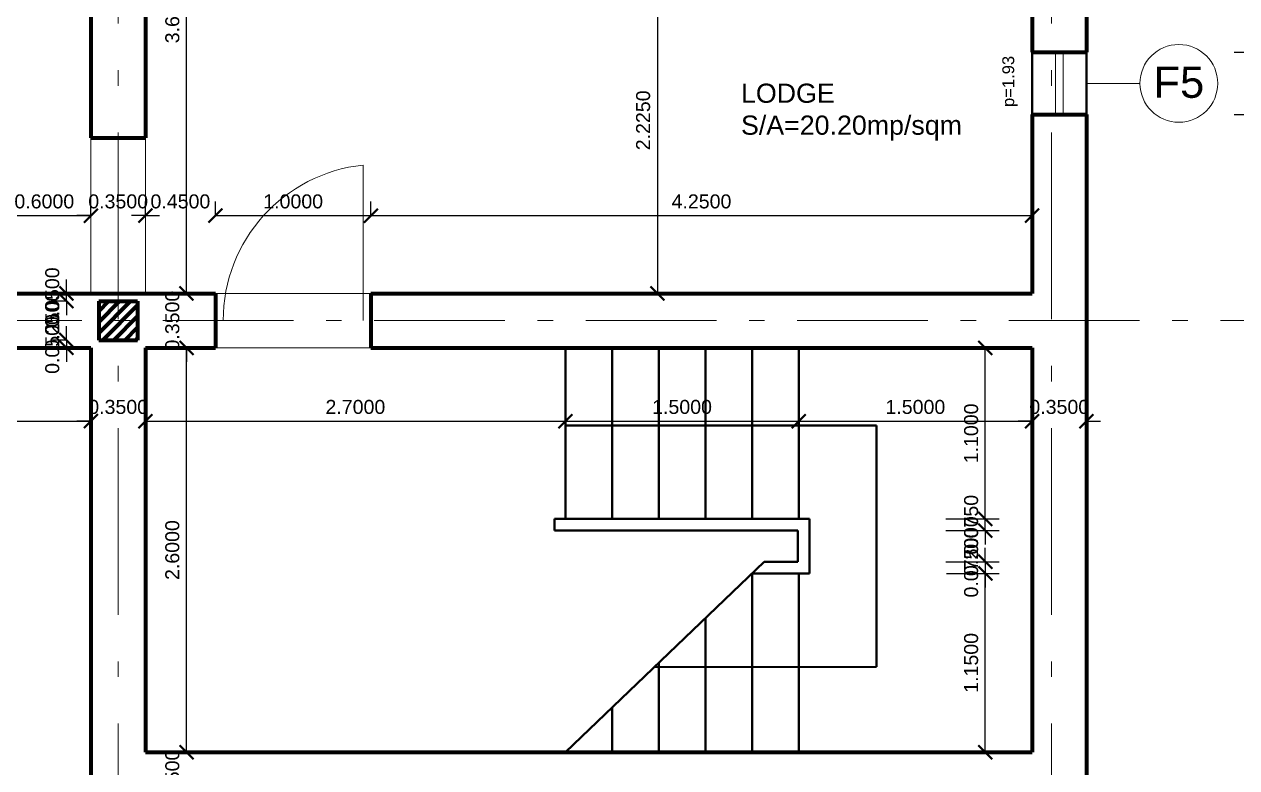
# Model space of a CAD drawing. Header units: inches. Extents: x 12.8 to 35.5, y 4.1 to 19.6.
# Drawn here: x 23.28 to 31.08, y 9.3 to 14.08 of the extents above; entities that cross this region are included whole.
import ezdxf

# ---------------------------------------------------------------- set-up
doc = ezdxf.new("R2010")
doc.units = ezdxf.units.IN
doc.header["$MEASUREMENT"] = 0
doc.linetypes.add('ACAD_ISO10W100', pattern=[18, 12, -3, 0, -3])
for name, color, linetype, lineweight in [('axes', 130, 'ACAD_ISO10W100', 20), ('cote', 255, 'Continuous', 20), ('exterior windows', 210, 'Continuous', 40), ('stairs', 10, 'Continuous', 40), ('walls', 160, 'Continuous', 80), ('windows&doors', 80, 'Continuous', 20)]:
    doc.layers.add(name, color=color, linetype=linetype, lineweight=lineweight)
doc.styles.get("Standard").update_dxf_attribs({"font": 'arial.ttf'})
doc.dimstyles.get("Standard").update_dxf_attribs({"dimscale": 0.5, "dimtxt": 0.18, "dimasz": 0.18, "dimexe": 0.18, "dimexo": 1.9, "dimgap": 0.09, "dimtad": 1, "dimdec": 4, "dimzin": 0, "dimdsep": 46, "dimtxsty": 'Standard', "dimblk": 'ARCHTICK', "dimcen": 0.09, "dimadec": 0, "dimazin": 0, "dimtfac": 1, "dimtdec": 4, "dimtix": 1, "dimtofl": 0, "dimtmove": 0, "dimatfit": 1, "dimldrblk": 'ARCHTICK', "dimfxl": 1, "dimfxlon": 1, "dimtolj": 1, "dimtzin": 0, "dimarcsym": 0})

# ---------------------------------------------------------------- blocks, each defined once
blk = doc.blocks.new('_ArchTick')
at = {"color": 0, "linetype": 'ByBlock', "const_width": 0.15}
blk.add_lwpolyline([(-0.5, -0.5), (0.5, 0.5)], dxfattribs=at)
blk = doc.blocks.new('*D17')
at = {"layer": 'cote', "color": 0, "lineweight": -2, "ltscale": 0.1, "transparency": 16777216}
for p, q in [((31.6102, 16.301), (32.2002, 16.301)), ((32.1102, 16.301), (32.1102, 9.051)), ((31.6102, 9.051), (32.2002, 9.051))]:
    blk.add_line(p, q, dxfattribs=at)
at = {"layer": 'Defpoints', "color": 0, "ltscale": 0.1, "transparency": 16777216}
for p in [(30.1136, 16.301), (30.1136, 9.051), (32.1102, 9.051)]:
    blk.add_point(p, dxfattribs=at)
at = {"layer": 'cote', "color": 0, "lineweight": -2, "ltscale": 0.1, "transparency": 16777216, "xscale": 0.09, "yscale": 0.09, "zscale": 0.09}
for p, rotation in [((32.1102, 16.301), 90), ((32.1102, 9.051), 270)]:
    blk.add_blockref('_ArchTick', p, dxfattribs=dict(at, rotation=rotation))
at = {"layer": 'cote', "color": 0, "ltscale": 0.1, "transparency": 16777216, "insert": (32.0192, 12.676), "char_height": 0.09, "attachment_point": 5, "rotation": 90}
blk.add_mtext('\\A1;7.2500', dxfattribs=at)
blk = doc.blocks.new('*D21')
at = {"layer": 'cote', "color": 0, "lineweight": -2, "ltscale": 0.1, "transparency": 16777216}
for p, q in [((31.3027, 12.176), (31.8927, 12.176)), ((31.8027, 12.176), (31.8027, 8.276)), ((31.3027, 8.276), (31.8927, 8.276))]:
    blk.add_line(p, q, dxfattribs=at)
at = {"layer": 'Defpoints', "color": 0, "ltscale": 0.1, "transparency": 16777216}
for p in [(30.1136, 12.176), (30.1136, 8.276), (31.8027, 8.276)]:
    blk.add_point(p, dxfattribs=at)
at = {"layer": 'cote', "color": 0, "lineweight": -2, "ltscale": 0.1, "transparency": 16777216, "xscale": 0.09, "yscale": 0.09, "zscale": 0.09}
for p, rotation in [((31.8027, 12.176), 90), ((31.8027, 8.276), 270)]:
    blk.add_blockref('_ArchTick', p, dxfattribs=dict(at, rotation=rotation))
at = {"layer": 'cote', "color": 0, "ltscale": 0.1, "transparency": 16777216, "insert": (31.7117, 10.226), "char_height": 0.09, "attachment_point": 5, "rotation": 90}
blk.add_mtext('\\A1;3.9000', dxfattribs=at)
blk = doc.blocks.new('*D25')
at = {"layer": 'cote', "color": 0, "lineweight": -2, "ltscale": 0.1, "transparency": 16777216}
for p, q in [((31.0636, 15.401), (31.6036, 15.401)), ((31.5136, 15.401), (31.5136, 13.901)), ((31.0636, 13.901), (31.6036, 13.901))]:
    blk.add_line(p, q, dxfattribs=at)
at = {"layer": 'Defpoints', "color": 0, "ltscale": 0.1, "transparency": 16777216}
for p in [(30.1136, 15.401), (30.1136, 13.901), (31.5136, 13.901)]:
    blk.add_point(p, dxfattribs=at)
at = {"layer": 'cote', "color": 0, "lineweight": -2, "ltscale": 0.1, "transparency": 16777216, "xscale": 0.09, "yscale": 0.09, "zscale": 0.09}
for p, rotation in [((31.5136, 15.401), 90), ((31.5136, 13.901), 270)]:
    blk.add_blockref('_ArchTick', p, dxfattribs=dict(at, rotation=rotation))
at = {"layer": 'cote', "color": 0, "ltscale": 0.1, "transparency": 16777216, "insert": (31.4226, 14.651), "char_height": 0.09, "attachment_point": 5, "rotation": 90}
blk.add_mtext('\\A1;1.5000', dxfattribs=at)
blk = doc.blocks.new('*D26')
at = {"layer": 'cote', "color": 0, "lineweight": -2, "ltscale": 0.1, "transparency": 16777216}
for p, q in [((31.5136, 13.901), (31.5136, 13.991)), ((31.0636, 13.901), (31.6036, 13.901)), ((31.0636, 13.501), (31.6036, 13.501)), ((31.5136, 13.501), (31.5136, 13.411))]:
    blk.add_line(p, q, dxfattribs=at)
at = {"layer": 'Defpoints', "color": 0, "ltscale": 0.1, "transparency": 16777216}
for p in [(30.1136, 13.901), (30.1136, 13.501), (31.5136, 13.501)]:
    blk.add_point(p, dxfattribs=at)
at = {"layer": 'cote', "color": 0, "lineweight": -2, "ltscale": 0.1, "transparency": 16777216, "xscale": 0.09, "yscale": 0.09, "zscale": 0.09}
for p, rotation in [((31.5136, 13.901), 270), ((31.5136, 13.501), 90)]:
    blk.add_blockref('_ArchTick', p, dxfattribs=dict(at, rotation=rotation))
at = {"layer": 'cote', "color": 0, "ltscale": 0.1, "transparency": 16777216, "insert": (31.4226, 13.701), "char_height": 0.09, "attachment_point": 5, "rotation": 90}
blk.add_mtext('\\A1;0.4000', dxfattribs=at)
blk = doc.blocks.new('*D27')
at = {"layer": 'cote', "color": 0, "lineweight": -2, "ltscale": 0.1, "transparency": 16777216}
for p, q in [((31.0636, 13.501), (31.5969, 13.501)), ((31.5069, 13.501), (31.5069, 9.051)), ((31.0636, 9.051), (31.5969, 9.051))]:
    blk.add_line(p, q, dxfattribs=at)
at = {"layer": 'Defpoints', "color": 0, "ltscale": 0.1, "transparency": 16777216}
for p in [(30.1136, 13.501), (30.1136, 9.051), (31.5069, 9.051)]:
    blk.add_point(p, dxfattribs=at)
at = {"layer": 'cote', "color": 0, "lineweight": -2, "ltscale": 0.1, "transparency": 16777216, "xscale": 0.09, "yscale": 0.09, "zscale": 0.09}
for p, rotation in [((31.5069, 13.501), 90), ((31.5069, 9.051), 270)]:
    blk.add_blockref('_ArchTick', p, dxfattribs=dict(at, rotation=rotation))
at = {"layer": 'cote', "color": 0, "ltscale": 0.1, "transparency": 16777216, "insert": (31.4159, 11.276), "char_height": 0.09, "attachment_point": 5, "rotation": 90}
blk.add_mtext('\\A1;4.4500', dxfattribs=at)
blk = doc.blocks.new('*D28')
at = {"layer": 'cote', "color": 0, "lineweight": -2, "ltscale": 0.1, "transparency": 16777216}
for p, q in [((31.3136, 16.076), (31.9036, 16.076)), ((31.8136, 16.076), (31.8136, 12.176)), ((31.3136, 12.176), (31.9036, 12.176))]:
    blk.add_line(p, q, dxfattribs=at)
at = {"layer": 'Defpoints', "color": 0, "ltscale": 0.1, "transparency": 16777216}
for p in [(30.1136, 16.076), (30.1136, 12.176), (31.8136, 12.176)]:
    blk.add_point(p, dxfattribs=at)
at = {"layer": 'cote', "color": 0, "lineweight": -2, "ltscale": 0.1, "transparency": 16777216, "xscale": 0.09, "yscale": 0.09, "zscale": 0.09}
for p, rotation in [((31.8136, 16.076), 90), ((31.8136, 12.176), 270)]:
    blk.add_blockref('_ArchTick', p, dxfattribs=dict(at, rotation=rotation))
at = {"layer": 'cote', "color": 0, "ltscale": 0.1, "transparency": 16777216, "insert": (31.7226, 14.126), "char_height": 0.09, "attachment_point": 5, "rotation": 90}
blk.add_mtext('\\A1;3.9000', dxfattribs=at)
blk = doc.blocks.new('*D62')
at = {"layer": 'cote', "color": 0, "lineweight": -2, "ltscale": 0.1, "transparency": 16777216}
for p, q in [((23.1136, 12.851), (23.1136, 12.941)), ((23.7136, 12.851), (23.7136, 12.941)), ((23.1136, 12.851), (23.7136, 12.851))]:
    blk.add_line(p, q, dxfattribs=at)
at = {"layer": 'Defpoints', "color": 0, "ltscale": 0.1, "transparency": 16777216}
for p in [(23.1136, 12.8434), (23.7136, 12.851), (23.7136, 12.851)]:
    blk.add_point(p, dxfattribs=at)
at = {"layer": 'cote', "color": 0, "lineweight": -2, "ltscale": 0.1, "transparency": 16777216, "xscale": 0.09, "yscale": 0.09, "zscale": 0.09, "rotation": 180}
blk.add_blockref('_ArchTick', (23.1136, 12.851), dxfattribs=at)
at = {"layer": 'cote', "color": 0, "lineweight": -2, "ltscale": 0.1, "transparency": 16777216, "xscale": 0.09, "yscale": 0.09, "zscale": 0.09}
blk.add_blockref('_ArchTick', (23.7136, 12.851), dxfattribs=at)
at = {"layer": 'cote', "color": 0, "ltscale": 0.1, "transparency": 16777216, "insert": (23.4136, 12.9419), "char_height": 0.09, "attachment_point": 5}
blk.add_mtext('\\A1;0.6000', dxfattribs=at)
blk = doc.blocks.new('*D63')
at = {"layer": 'cote', "color": 0, "lineweight": -2, "ltscale": 0.1, "transparency": 16777216}
for p, q in [((23.7136, 12.851), (23.7136, 12.941)), ((24.0636, 12.851), (24.0636, 12.941)), ((23.7136, 12.851), (23.6236, 12.851)), ((24.0636, 12.851), (24.1536, 12.851))]:
    blk.add_line(p, q, dxfattribs=at)
at = {"layer": 'Defpoints', "color": 0, "ltscale": 0.1, "transparency": 16777216}
for p in [(23.7136, 12.851), (24.0636, 12.851), (24.0636, 12.851)]:
    blk.add_point(p, dxfattribs=at)
at = {"layer": 'cote', "color": 0, "lineweight": -2, "ltscale": 0.1, "transparency": 16777216, "xscale": 0.09, "yscale": 0.09, "zscale": 0.09}
blk.add_blockref('_ArchTick', (23.7136, 12.851), dxfattribs=at)
at = {"layer": 'cote', "color": 0, "lineweight": -2, "ltscale": 0.1, "transparency": 16777216, "xscale": 0.09, "yscale": 0.09, "zscale": 0.09, "rotation": 180}
blk.add_blockref('_ArchTick', (24.0636, 12.851), dxfattribs=at)
at = {"layer": 'cote', "color": 0, "ltscale": 0.1, "transparency": 16777216, "insert": (23.8886, 12.942), "char_height": 0.09, "attachment_point": 5}
blk.add_mtext('\\A1;0.3500', dxfattribs=at)
blk = doc.blocks.new('*D64')
at = {"layer": 'cote', "color": 0, "lineweight": -2, "ltscale": 0.1, "transparency": 16777216}
for p, q in [((24.0636, 12.851), (24.0636, 12.941)), ((24.5136, 12.851), (24.5136, 12.941)), ((24.0636, 12.851), (23.9736, 12.851)), ((24.5136, 12.851), (24.6036, 12.851))]:
    blk.add_line(p, q, dxfattribs=at)
at = {"layer": 'Defpoints', "color": 0, "ltscale": 0.1, "transparency": 16777216}
for p in [(24.5136, 12.851), (24.0636, 12.351), (24.5136, 12.351)]:
    blk.add_point(p, dxfattribs=at)
at = {"layer": 'cote', "color": 0, "lineweight": -2, "ltscale": 0.1, "transparency": 16777216, "xscale": 0.09, "yscale": 0.09, "zscale": 0.09}
blk.add_blockref('_ArchTick', (24.0636, 12.851), dxfattribs=at)
at = {"layer": 'cote', "color": 0, "lineweight": -2, "ltscale": 0.1, "transparency": 16777216, "xscale": 0.09, "yscale": 0.09, "zscale": 0.09, "rotation": 180}
blk.add_blockref('_ArchTick', (24.5136, 12.851), dxfattribs=at)
at = {"layer": 'cote', "color": 0, "ltscale": 0.1, "transparency": 16777216, "insert": (24.2886, 12.9419), "char_height": 0.09, "attachment_point": 5}
blk.add_mtext('\\A1;0.4500', dxfattribs=at)
blk = doc.blocks.new('*D65')
at = {"layer": 'cote', "color": 0, "lineweight": -2, "ltscale": 0.1, "transparency": 16777216}
for p, q in [((24.5136, 12.851), (24.5136, 12.941)), ((25.5136, 12.851), (25.5136, 12.941)), ((24.5136, 12.851), (25.5136, 12.851))]:
    blk.add_line(p, q, dxfattribs=at)
at = {"layer": 'Defpoints', "color": 0, "ltscale": 0.1, "transparency": 16777216}
for p in [(25.5136, 12.851), (24.5136, 12.351), (25.5136, 12.351)]:
    blk.add_point(p, dxfattribs=at)
at = {"layer": 'cote', "color": 0, "lineweight": -2, "ltscale": 0.1, "transparency": 16777216, "xscale": 0.09, "yscale": 0.09, "zscale": 0.09, "rotation": 180}
blk.add_blockref('_ArchTick', (24.5136, 12.851), dxfattribs=at)
at = {"layer": 'cote', "color": 0, "lineweight": -2, "ltscale": 0.1, "transparency": 16777216, "xscale": 0.09, "yscale": 0.09, "zscale": 0.09}
blk.add_blockref('_ArchTick', (25.5136, 12.851), dxfattribs=at)
at = {"layer": 'cote', "color": 0, "ltscale": 0.1, "transparency": 16777216, "insert": (25.0136, 12.9419), "char_height": 0.09, "attachment_point": 5}
blk.add_mtext('\\A1;1.0000', dxfattribs=at)
blk = doc.blocks.new('*D66')
at = {"layer": 'cote', "color": 0, "lineweight": -2, "ltscale": 0.1, "transparency": 16777216}
for p, q in [((25.5136, 12.851), (25.5136, 12.941)), ((29.7636, 12.851), (29.7636, 12.941)), ((25.5136, 12.851), (29.7636, 12.851))]:
    blk.add_line(p, q, dxfattribs=at)
at = {"layer": 'Defpoints', "color": 0, "ltscale": 0.1, "transparency": 16777216}
for p in [(29.7636, 12.851), (25.5136, 12.351), (29.7636, 12.351)]:
    blk.add_point(p, dxfattribs=at)
at = {"layer": 'cote', "color": 0, "lineweight": -2, "ltscale": 0.1, "transparency": 16777216, "xscale": 0.09, "yscale": 0.09, "zscale": 0.09, "rotation": 180}
blk.add_blockref('_ArchTick', (25.5136, 12.851), dxfattribs=at)
at = {"layer": 'cote', "color": 0, "lineweight": -2, "ltscale": 0.1, "transparency": 16777216, "xscale": 0.09, "yscale": 0.09, "zscale": 0.09}
blk.add_blockref('_ArchTick', (29.7636, 12.851), dxfattribs=at)
at = {"layer": 'cote', "color": 0, "ltscale": 0.1, "transparency": 16777216, "insert": (27.6386, 12.9419), "char_height": 0.09, "attachment_point": 5}
blk.add_mtext('\\A1;4.2500', dxfattribs=at)
blk = doc.blocks.new('*D69')
at = {"layer": 'cote', "color": 0, "lineweight": -2, "ltscale": 0.1, "transparency": 16777216}
for p, q in [((18.5136, 11.5297), (18.5136, 11.6197)), ((23.7136, 11.5297), (23.7136, 11.6197)), ((18.5136, 11.5297), (23.7136, 11.5297))]:
    blk.add_line(p, q, dxfattribs=at)
at = {"layer": 'Defpoints', "color": 0, "ltscale": 0.1, "transparency": 16777216}
for p in [(18.5136, 11.5297), (23.7136, 11.5297), (23.7136, 11.5297)]:
    blk.add_point(p, dxfattribs=at)
at = {"layer": 'cote', "color": 0, "lineweight": -2, "ltscale": 0.1, "transparency": 16777216, "xscale": 0.09, "yscale": 0.09, "zscale": 0.09, "rotation": 180}
blk.add_blockref('_ArchTick', (18.5136, 11.5297), dxfattribs=at)
at = {"layer": 'cote', "color": 0, "lineweight": -2, "ltscale": 0.1, "transparency": 16777216, "xscale": 0.09, "yscale": 0.09, "zscale": 0.09}
blk.add_blockref('_ArchTick', (23.7136, 11.5297), dxfattribs=at)
at = {"layer": 'cote', "color": 0, "ltscale": 0.1, "transparency": 16777216, "insert": (21.1136, 11.6207), "char_height": 0.09, "attachment_point": 5}
blk.add_mtext('\\A1;5.2000', dxfattribs=at)
blk = doc.blocks.new('*D70')
at = {"layer": 'cote', "color": 0, "lineweight": -2, "ltscale": 0.1, "transparency": 16777216}
for p, q in [((23.7136, 11.5297), (23.7136, 11.6197)), ((24.0636, 11.5297), (24.0636, 11.6197)), ((23.7136, 11.5297), (23.6236, 11.5297)), ((24.0636, 11.5297), (24.1536, 11.5297))]:
    blk.add_line(p, q, dxfattribs=at)
at = {"layer": 'Defpoints', "color": 0, "ltscale": 0.1, "transparency": 16777216}
for p in [(23.7136, 11.5297), (24.0636, 11.5297), (24.0636, 11.5297)]:
    blk.add_point(p, dxfattribs=at)
at = {"layer": 'cote', "color": 0, "lineweight": -2, "ltscale": 0.1, "transparency": 16777216, "xscale": 0.09, "yscale": 0.09, "zscale": 0.09}
blk.add_blockref('_ArchTick', (23.7136, 11.5297), dxfattribs=at)
at = {"layer": 'cote', "color": 0, "lineweight": -2, "ltscale": 0.1, "transparency": 16777216, "xscale": 0.09, "yscale": 0.09, "zscale": 0.09, "rotation": 180}
blk.add_blockref('_ArchTick', (24.0636, 11.5297), dxfattribs=at)
at = {"layer": 'cote', "color": 0, "ltscale": 0.1, "transparency": 16777216, "insert": (23.8886, 11.6207), "char_height": 0.09, "attachment_point": 5}
blk.add_mtext('\\A1;0.3500', dxfattribs=at)
blk = doc.blocks.new('*D72')
at = {"layer": 'cote', "color": 0, "lineweight": -2, "ltscale": 0.1, "transparency": 16777216}
for p, q in [((24.0636, 11.5297), (24.0636, 11.6197)), ((26.7636, 11.5297), (26.7636, 11.6197)), ((24.0636, 11.5297), (26.7636, 11.5297))]:
    blk.add_line(p, q, dxfattribs=at)
at = {"layer": 'Defpoints', "color": 0, "ltscale": 0.1, "transparency": 16777216}
for p in [(24.0636, 11.5297), (26.7636, 11.5297), (26.7636, 11.5297)]:
    blk.add_point(p, dxfattribs=at)
at = {"layer": 'cote', "color": 0, "lineweight": -2, "ltscale": 0.1, "transparency": 16777216, "xscale": 0.09, "yscale": 0.09, "zscale": 0.09, "rotation": 180}
blk.add_blockref('_ArchTick', (24.0636, 11.5297), dxfattribs=at)
at = {"layer": 'cote', "color": 0, "lineweight": -2, "ltscale": 0.1, "transparency": 16777216, "xscale": 0.09, "yscale": 0.09, "zscale": 0.09}
blk.add_blockref('_ArchTick', (26.7636, 11.5297), dxfattribs=at)
at = {"layer": 'cote', "color": 0, "ltscale": 0.1, "transparency": 16777216, "insert": (25.4136, 11.6207), "char_height": 0.09, "attachment_point": 5}
blk.add_mtext('\\A1;2.7000', dxfattribs=at)
blk = doc.blocks.new('*D73')
at = {"layer": 'cote', "color": 0, "lineweight": -2, "ltscale": 0.1, "transparency": 16777216}
for p, q in [((26.7636, 11.5297), (26.7636, 11.6197)), ((28.2636, 11.5297), (28.2636, 11.6197)), ((26.7636, 11.5297), (28.2636, 11.5297))]:
    blk.add_line(p, q, dxfattribs=at)
at = {"layer": 'Defpoints', "color": 0, "ltscale": 0.1, "transparency": 16777216}
for p in [(26.7636, 11.5297), (28.2636, 11.5297), (28.2636, 11.5297)]:
    blk.add_point(p, dxfattribs=at)
at = {"layer": 'cote', "color": 0, "lineweight": -2, "ltscale": 0.1, "transparency": 16777216, "xscale": 0.09, "yscale": 0.09, "zscale": 0.09, "rotation": 180}
blk.add_blockref('_ArchTick', (26.7636, 11.5297), dxfattribs=at)
at = {"layer": 'cote', "color": 0, "lineweight": -2, "ltscale": 0.1, "transparency": 16777216, "xscale": 0.09, "yscale": 0.09, "zscale": 0.09}
blk.add_blockref('_ArchTick', (28.2636, 11.5297), dxfattribs=at)
at = {"layer": 'cote', "color": 0, "ltscale": 0.1, "transparency": 16777216, "insert": (27.5136, 11.6207), "char_height": 0.09, "attachment_point": 5}
blk.add_mtext('\\A1;1.5000', dxfattribs=at)
blk = doc.blocks.new('*D74')
at = {"layer": 'cote', "color": 0, "lineweight": -2, "ltscale": 0.1, "transparency": 16777216}
for p, q in [((28.2636, 11.5297), (28.2636, 11.6197)), ((29.7636, 11.5297), (29.7636, 11.6197)), ((28.2636, 11.5297), (29.7636, 11.5297))]:
    blk.add_line(p, q, dxfattribs=at)
at = {"layer": 'Defpoints', "color": 0, "ltscale": 0.1, "transparency": 16777216}
for p in [(28.2636, 11.5297), (29.7636, 11.5297), (29.7636, 11.5297)]:
    blk.add_point(p, dxfattribs=at)
at = {"layer": 'cote', "color": 0, "lineweight": -2, "ltscale": 0.1, "transparency": 16777216, "xscale": 0.09, "yscale": 0.09, "zscale": 0.09, "rotation": 180}
blk.add_blockref('_ArchTick', (28.2636, 11.5297), dxfattribs=at)
at = {"layer": 'cote', "color": 0, "lineweight": -2, "ltscale": 0.1, "transparency": 16777216, "xscale": 0.09, "yscale": 0.09, "zscale": 0.09}
blk.add_blockref('_ArchTick', (29.7636, 11.5297), dxfattribs=at)
at = {"layer": 'cote', "color": 0, "ltscale": 0.1, "transparency": 16777216, "insert": (29.0136, 11.6207), "char_height": 0.09, "attachment_point": 5}
blk.add_mtext('\\A1;1.5000', dxfattribs=at)
blk = doc.blocks.new('*D75')
at = {"layer": 'cote', "color": 0, "lineweight": -2, "ltscale": 0.1, "transparency": 16777216}
for p, q in [((29.7636, 11.5297), (29.7636, 11.6197)), ((30.1136, 11.5297), (30.1136, 11.6197)), ((29.7636, 11.5297), (29.6736, 11.5297)), ((30.1136, 11.5297), (30.2036, 11.5297))]:
    blk.add_line(p, q, dxfattribs=at)
at = {"layer": 'Defpoints', "color": 0, "ltscale": 0.1, "transparency": 16777216}
for p in [(29.7636, 11.5297), (30.1136, 11.5297), (30.1136, 11.5297)]:
    blk.add_point(p, dxfattribs=at)
at = {"layer": 'cote', "color": 0, "lineweight": -2, "ltscale": 0.1, "transparency": 16777216, "xscale": 0.09, "yscale": 0.09, "zscale": 0.09}
blk.add_blockref('_ArchTick', (29.7636, 11.5297), dxfattribs=at)
at = {"layer": 'cote', "color": 0, "lineweight": -2, "ltscale": 0.1, "transparency": 16777216, "xscale": 0.09, "yscale": 0.09, "zscale": 0.09, "rotation": 180}
blk.add_blockref('_ArchTick', (30.1136, 11.5297), dxfattribs=at)
at = {"layer": 'cote', "color": 0, "ltscale": 0.1, "transparency": 16777216, "insert": (29.9386, 11.6207), "char_height": 0.09, "attachment_point": 5}
blk.add_mtext('\\A1;0.3500', dxfattribs=at)
blk = doc.blocks.new('*D81')
at = {"layer": 'cote', "color": 0, "lineweight": -2, "ltscale": 0.1, "transparency": 16777216}
for p, q in [((24.328, 9.401), (24.328, 9.491)), ((24.328, 9.401), (24.418, 9.401)), ((24.328, 9.051), (24.418, 9.051)), ((24.328, 9.051), (24.328, 8.961))]:
    blk.add_line(p, q, dxfattribs=at)
at = {"layer": 'Defpoints', "color": 0, "ltscale": 0.1, "transparency": 16777216}
for p in [(24.0636, 9.401), (24.328, 9.401), (24.0636, 9.051)]:
    blk.add_point(p, dxfattribs=at)
at = {"layer": 'cote', "color": 0, "lineweight": -2, "ltscale": 0.1, "transparency": 16777216, "xscale": 0.09, "yscale": 0.09, "zscale": 0.09}
for p, rotation in [((24.328, 9.401), 270), ((24.328, 9.051), 90)]:
    blk.add_blockref('_ArchTick', p, dxfattribs=dict(at, rotation=rotation))
at = {"layer": 'cote', "color": 0, "ltscale": 0.1, "transparency": 16777216, "insert": (24.237, 9.226), "char_height": 0.09, "attachment_point": 5, "rotation": 90}
blk.add_mtext('\\A1;0.3500', dxfattribs=at)
blk = doc.blocks.new('*D82')
at = {"layer": 'cote', "color": 0, "lineweight": -2, "ltscale": 0.1, "transparency": 16777216}
for p, q in [((24.328, 12.001), (24.418, 12.001)), ((24.328, 9.401), (24.328, 12.001)), ((24.328, 9.401), (24.418, 9.401))]:
    blk.add_line(p, q, dxfattribs=at)
at = {"layer": 'Defpoints', "color": 0, "ltscale": 0.1, "transparency": 16777216}
for p in [(24.2886, 12.001), (24.328, 12.001), (24.328, 9.401)]:
    blk.add_point(p, dxfattribs=at)
at = {"layer": 'cote', "color": 0, "lineweight": -2, "ltscale": 0.1, "transparency": 16777216, "xscale": 0.09, "yscale": 0.09, "zscale": 0.09}
for p, rotation in [((24.328, 12.001), 90), ((24.328, 9.401), 270)]:
    blk.add_blockref('_ArchTick', p, dxfattribs=dict(at, rotation=rotation))
at = {"layer": 'cote', "color": 0, "ltscale": 0.1, "transparency": 16777216, "insert": (24.2371, 10.701), "char_height": 0.09, "attachment_point": 5, "rotation": 90}
blk.add_mtext('\\A1;2.6000', dxfattribs=at)
blk = doc.blocks.new('*D83')
at = {"layer": 'cote', "color": 0, "lineweight": -2, "ltscale": 0.1, "transparency": 16777216}
for p, q in [((24.328, 12.351), (24.328, 12.441)), ((24.328, 12.351), (24.418, 12.351)), ((24.328, 12.001), (24.418, 12.001)), ((24.328, 12.001), (24.328, 11.911))]:
    blk.add_line(p, q, dxfattribs=at)
at = {"layer": 'Defpoints', "color": 0, "ltscale": 0.1, "transparency": 16777216}
for p in [(24.328, 12.351), (24.328, 12.351), (24.328, 12.001)]:
    blk.add_point(p, dxfattribs=at)
at = {"layer": 'cote', "color": 0, "lineweight": -2, "ltscale": 0.1, "transparency": 16777216, "xscale": 0.09, "yscale": 0.09, "zscale": 0.09}
for p, rotation in [((24.328, 12.351), 270), ((24.328, 12.001), 90)]:
    blk.add_blockref('_ArchTick', p, dxfattribs=dict(at, rotation=rotation))
at = {"layer": 'cote', "color": 0, "ltscale": 0.1, "transparency": 16777216, "insert": (24.237, 12.176), "char_height": 0.09, "attachment_point": 5, "rotation": 90}
blk.add_mtext('\\A1;0.3500', dxfattribs=at)
blk = doc.blocks.new('*D84')
at = {"layer": 'cote', "color": 0, "lineweight": -2, "ltscale": 0.1, "transparency": 16777216}
for p, q in [((24.328, 15.951), (24.418, 15.951)), ((24.328, 12.351), (24.328, 15.951)), ((24.328, 12.351), (24.418, 12.351))]:
    blk.add_line(p, q, dxfattribs=at)
at = {"layer": 'Defpoints', "color": 0, "ltscale": 0.1, "transparency": 16777216}
for p in [(24.328, 15.951), (24.328, 15.951), (24.328, 12.351)]:
    blk.add_point(p, dxfattribs=at)
at = {"layer": 'cote', "color": 0, "lineweight": -2, "ltscale": 0.1, "transparency": 16777216, "xscale": 0.09, "yscale": 0.09, "zscale": 0.09}
for p, rotation in [((24.328, 15.951), 90), ((24.328, 12.351), 270)]:
    blk.add_blockref('_ArchTick', p, dxfattribs=dict(at, rotation=rotation))
at = {"layer": 'cote', "color": 0, "ltscale": 0.1, "transparency": 16777216, "insert": (24.237, 14.151), "char_height": 0.09, "attachment_point": 5, "rotation": 90}
blk.add_mtext('\\A1;3.6000', dxfattribs=at)
blk = doc.blocks.new('*D86')
at = {"layer": 'cote', "color": 0, "lineweight": -2, "ltscale": 0.1, "transparency": 16777216}
for p, q in [((27.3548, 14.576), (27.4448, 14.576)), ((27.3548, 14.576), (27.3548, 12.351)), ((27.3548, 12.351), (27.4448, 12.351))]:
    blk.add_line(p, q, dxfattribs=at)
at = {"layer": 'Defpoints', "color": 0, "ltscale": 0.1, "transparency": 16777216}
for p in [(26.6386, 14.576), (26.6386, 12.351), (27.3548, 12.351)]:
    blk.add_point(p, dxfattribs=at)
at = {"layer": 'cote', "color": 0, "lineweight": -2, "ltscale": 0.1, "transparency": 16777216, "xscale": 0.09, "yscale": 0.09, "zscale": 0.09}
for p, rotation in [((27.3548, 14.576), 90), ((27.3548, 12.351), 270)]:
    blk.add_blockref('_ArchTick', p, dxfattribs=dict(at, rotation=rotation))
at = {"layer": 'cote', "color": 0, "ltscale": 0.1, "transparency": 16777216, "insert": (27.2638, 13.4635), "char_height": 0.09, "attachment_point": 5, "rotation": 90}
blk.add_mtext('\\A1;2.2250', dxfattribs=at)
blk = doc.blocks.new('*D90')
at = {"layer": 'cote', "color": 0, "lineweight": -2, "ltscale": 0.1, "transparency": 16777216}
for p, q in [((29.2136, 10.551), (29.5533, 10.551)), ((29.4633, 9.401), (29.4633, 10.551)), ((29.2136, 9.401), (29.5533, 9.401))]:
    blk.add_line(p, q, dxfattribs=at)
at = {"layer": 'Defpoints', "color": 0, "ltscale": 0.1, "transparency": 16777216}
for p in [(28.2636, 10.551), (29.4633, 10.551), (28.2636, 9.401)]:
    blk.add_point(p, dxfattribs=at)
at = {"layer": 'cote', "color": 0, "lineweight": -2, "ltscale": 0.1, "transparency": 16777216, "xscale": 0.09, "yscale": 0.09, "zscale": 0.09}
for p, rotation in [((29.4633, 10.551), 90), ((29.4633, 9.401), 270)]:
    blk.add_blockref('_ArchTick', p, dxfattribs=dict(at, rotation=rotation))
at = {"layer": 'cote', "color": 0, "ltscale": 0.1, "transparency": 16777216, "insert": (29.3723, 9.976), "char_height": 0.09, "attachment_point": 5, "rotation": 90}
blk.add_mtext('\\A1;1.1500', dxfattribs=at)
blk = doc.blocks.new('*D91')
at = {"layer": 'cote', "color": 0, "lineweight": -2, "ltscale": 0.1, "transparency": 16777216}
for p, q in [((29.4633, 10.626), (29.4633, 10.716)), ((29.2136, 10.626), (29.5533, 10.626)), ((29.2136, 10.551), (29.5533, 10.551)), ((29.4633, 10.551), (29.4633, 10.461))]:
    blk.add_line(p, q, dxfattribs=at)
at = {"layer": 'Defpoints', "color": 0, "ltscale": 0.1, "transparency": 16777216}
for p in [(28.2636, 10.626), (29.4633, 10.626), (28.2636, 10.551)]:
    blk.add_point(p, dxfattribs=at)
at = {"layer": 'cote', "color": 0, "lineweight": -2, "ltscale": 0.1, "transparency": 16777216, "xscale": 0.09, "yscale": 0.09, "zscale": 0.09}
for p, rotation in [((29.4633, 10.626), 270), ((29.4633, 10.551), 90)]:
    blk.add_blockref('_ArchTick', p, dxfattribs=dict(at, rotation=rotation))
at = {"layer": 'cote', "color": 0, "ltscale": 0.1, "transparency": 16777216, "insert": (29.3723, 10.5885), "char_height": 0.09, "attachment_point": 5, "rotation": 90}
blk.add_mtext('\\A1;0.0750', dxfattribs=at)
blk = doc.blocks.new('*D92')
at = {"layer": 'cote', "color": 0, "lineweight": -2, "ltscale": 0.1, "transparency": 16777216}
for p, q in [((29.4633, 10.826), (29.4633, 10.916)), ((29.2086, 10.826), (29.5533, 10.826)), ((29.2086, 10.626), (29.5533, 10.626)), ((29.4633, 10.626), (29.4633, 10.536))]:
    blk.add_line(p, q, dxfattribs=at)
at = {"layer": 'Defpoints', "color": 0, "ltscale": 0.1, "transparency": 16777216}
for p in [(28.2586, 10.826), (29.4633, 10.826), (28.2586, 10.626)]:
    blk.add_point(p, dxfattribs=at)
at = {"layer": 'cote', "color": 0, "lineweight": -2, "ltscale": 0.1, "transparency": 16777216, "xscale": 0.09, "yscale": 0.09, "zscale": 0.09}
for p, rotation in [((29.4633, 10.826), 270), ((29.4633, 10.626), 90)]:
    blk.add_blockref('_ArchTick', p, dxfattribs=dict(at, rotation=rotation))
at = {"layer": 'cote', "color": 0, "ltscale": 0.1, "transparency": 16777216, "insert": (29.3723, 10.726), "char_height": 0.09, "attachment_point": 5, "rotation": 90}
blk.add_mtext('\\A1;0.2000', dxfattribs=at)
blk = doc.blocks.new('*D93')
at = {"layer": 'cote', "color": 0, "lineweight": -2, "ltscale": 0.1, "transparency": 16777216}
for p, q in [((29.4633, 10.901), (29.4633, 10.991)), ((29.2086, 10.901), (29.5533, 10.901)), ((29.2086, 10.826), (29.5533, 10.826)), ((29.4633, 10.826), (29.4633, 10.736))]:
    blk.add_line(p, q, dxfattribs=at)
at = {"layer": 'Defpoints', "color": 0, "ltscale": 0.1, "transparency": 16777216}
for p in [(28.2586, 10.901), (29.4633, 10.901), (28.2586, 10.826)]:
    blk.add_point(p, dxfattribs=at)
at = {"layer": 'cote', "color": 0, "lineweight": -2, "ltscale": 0.1, "transparency": 16777216, "xscale": 0.09, "yscale": 0.09, "zscale": 0.09}
for p, rotation in [((29.4633, 10.901), 270), ((29.4633, 10.826), 90)]:
    blk.add_blockref('_ArchTick', p, dxfattribs=dict(at, rotation=rotation))
at = {"layer": 'cote', "color": 0, "ltscale": 0.1, "transparency": 16777216, "insert": (29.3723, 10.8635), "char_height": 0.09, "attachment_point": 5, "rotation": 90}
blk.add_mtext('\\A1;0.0750', dxfattribs=at)
blk = doc.blocks.new('*D94')
at = {"layer": 'cote', "color": 0, "lineweight": -2, "ltscale": 0.1, "transparency": 16777216}
for p, q in [((29.2136, 12.001), (29.5533, 12.001)), ((29.4633, 10.901), (29.4633, 12.001)), ((29.2086, 10.901), (29.5533, 10.901))]:
    blk.add_line(p, q, dxfattribs=at)
at = {"layer": 'Defpoints', "color": 0, "ltscale": 0.1, "transparency": 16777216}
for p in [(28.2636, 12.001), (29.4633, 12.001), (28.2586, 10.901)]:
    blk.add_point(p, dxfattribs=at)
at = {"layer": 'cote', "color": 0, "lineweight": -2, "ltscale": 0.1, "transparency": 16777216, "xscale": 0.09, "yscale": 0.09, "zscale": 0.09}
for p, rotation in [((29.4633, 12.001), 90), ((29.4633, 10.901), 270)]:
    blk.add_blockref('_ArchTick', p, dxfattribs=dict(at, rotation=rotation))
at = {"layer": 'cote', "color": 0, "ltscale": 0.1, "transparency": 16777216, "insert": (29.3723, 11.451), "char_height": 0.09, "attachment_point": 5, "rotation": 90}
blk.add_mtext('\\A1;1.1000', dxfattribs=at)
blk = doc.blocks.new('*D101')
at = {"layer": 'cote', "color": 0, "lineweight": -2, "ltscale": 0.1, "transparency": 16777216}
for p, q in [((23.5562, 12.051), (23.5562, 12.141)), ((23.5562, 12.051), (23.4662, 12.051)), ((23.5562, 12.001), (23.4662, 12.001)), ((23.5562, 12.001), (23.5562, 11.911))]:
    blk.add_line(p, q, dxfattribs=at)
at = {"layer": 'Defpoints', "color": 0, "ltscale": 0.1, "transparency": 16777216}
for p in [(23.5562, 12.051), (23.7636, 12.051), (23.7136, 12.001)]:
    blk.add_point(p, dxfattribs=at)
at = {"layer": 'cote', "color": 0, "lineweight": -2, "ltscale": 0.1, "transparency": 16777216, "xscale": 0.09, "yscale": 0.09, "zscale": 0.09}
for p, rotation in [((23.5562, 12.051), 270), ((23.5562, 12.001), 90)]:
    blk.add_blockref('_ArchTick', p, dxfattribs=dict(at, rotation=rotation))
at = {"layer": 'cote', "color": 0, "ltscale": 0.1, "transparency": 16777216, "insert": (23.4653, 12.026), "char_height": 0.09, "attachment_point": 5, "rotation": 90}
blk.add_mtext('\\A1;0.0500', dxfattribs=at)
blk = doc.blocks.new('*D102')
at = {"layer": 'cote', "color": 0, "lineweight": -2, "ltscale": 0.1, "transparency": 16777216}
for p, q in [((23.5562, 12.301), (23.5562, 12.391)), ((23.5562, 12.301), (23.4662, 12.301)), ((23.5562, 12.051), (23.4662, 12.051)), ((23.5562, 12.051), (23.5562, 11.961))]:
    blk.add_line(p, q, dxfattribs=at)
at = {"layer": 'Defpoints', "color": 0, "ltscale": 0.1, "transparency": 16777216}
for p in [(23.5562, 12.301), (23.7636, 12.301), (23.7636, 12.051)]:
    blk.add_point(p, dxfattribs=at)
at = {"layer": 'cote', "color": 0, "lineweight": -2, "ltscale": 0.1, "transparency": 16777216, "xscale": 0.09, "yscale": 0.09, "zscale": 0.09}
for p, rotation in [((23.5562, 12.301), 270), ((23.5562, 12.051), 90)]:
    blk.add_blockref('_ArchTick', p, dxfattribs=dict(at, rotation=rotation))
at = {"layer": 'cote', "color": 0, "ltscale": 0.1, "transparency": 16777216, "insert": (23.4653, 12.176), "char_height": 0.09, "attachment_point": 5, "rotation": 90}
blk.add_mtext('\\A1;0.2500', dxfattribs=at)
blk = doc.blocks.new('*D103')
at = {"layer": 'cote', "color": 0, "lineweight": -2, "ltscale": 0.1, "transparency": 16777216}
for p, q in [((23.5562, 12.351), (23.5562, 12.441)), ((23.5562, 12.351), (23.4662, 12.351)), ((23.5562, 12.301), (23.4662, 12.301)), ((23.5562, 12.301), (23.5562, 12.211))]:
    blk.add_line(p, q, dxfattribs=at)
at = {"layer": 'Defpoints', "color": 0, "ltscale": 0.1, "transparency": 16777216}
for p in [(23.5562, 12.351), (23.7636, 12.351), (23.7636, 12.301)]:
    blk.add_point(p, dxfattribs=at)
at = {"layer": 'cote', "color": 0, "lineweight": -2, "ltscale": 0.1, "transparency": 16777216, "xscale": 0.09, "yscale": 0.09, "zscale": 0.09}
for p, rotation in [((23.5562, 12.351), 270), ((23.5562, 12.301), 90)]:
    blk.add_blockref('_ArchTick', p, dxfattribs=dict(at, rotation=rotation))
at = {"layer": 'cote', "color": 0, "ltscale": 0.1, "transparency": 16777216, "insert": (23.4653, 12.326), "char_height": 0.09, "attachment_point": 5, "rotation": 90}
blk.add_mtext('\\A1;0.0500', dxfattribs=at)

msp = doc.modelspace()

# ---------------------------------------------------------------- hatches: boundary and pattern name
at = {"layer": 'walls', "ltscale": 0.1}
h = msp.add_hatch(dxfattribs=at)
h.set_pattern_fill('ANSI31', color=256, scale=0.4)
h.paths.add_polyline_path([(23.88858, 16.20099), (23.76358, 16.20099), (23.76358, 16.07599), (23.88858, 16.07599)])
h.paths.add_polyline_path([(24.01358, 16.20099), (23.88858, 16.20099), (23.88858, 16.07599), (24.01358, 16.07599)])
h.paths.add_polyline_path([(24.01358, 16.07599), (23.88858, 16.07599), (23.88858, 15.95099), (24.01358, 15.95099)])
h.paths.add_polyline_path([(23.88858, 16.07599), (23.76358, 16.07599), (23.76358, 15.95099), (23.88858, 15.95099)])
h.paths.add_polyline_path([(23.88858, 12.17599), (23.76358, 12.17599), (23.76358, 12.05099), (23.88858, 12.05099)])
h.paths.add_polyline_path([(24.01358, 12.17599), (23.88858, 12.17599), (23.88858, 12.05099), (24.01358, 12.05099)])
h.paths.add_polyline_path([(24.01358, 12.30099), (23.88858, 12.30099), (23.88858, 12.17599), (24.01358, 12.17599)])
h.paths.add_polyline_path([(23.88858, 12.30099), (23.76358, 12.30099), (23.76358, 12.17599), (23.88858, 12.17599)])

# ---------------------------------------------------------------- linework, layer by layer
at = {"layer": 'axes', "ltscale": 0.1}
for p, q in [((23.88858, 19.08564), (23.88858, 4.58564)), ((29.88858, 19.08564), (29.88858, 4.58564))]:
    msp.add_line(p, q, dxfattribs=at)
at = {"layer": 'axes', "ltscale": 0.07}
msp.add_line((13.29469, 12.17599), (33.64568, 12.17599), dxfattribs=at)
at = {"layer": 'cote', "ltscale": 0.1}
msp.add_line((30.11358, 13.70099), (30.45743, 13.70099), dxfattribs=at)
msp.add_circle((30.70743, 13.70099), 0.25, dxfattribs=at)
at = {"layer": 'exterior windows', "ltscale": 0.1}
for p, q in [((29.76358, 13.90099), (29.76358, 13.50099)), ((30.11358, 13.90099), (30.11358, 13.50099))]:
    msp.add_line(p, q, dxfattribs=at)
at = {"layer": 'stairs', "ltscale": 0.1}
for p, q in [((26.76358, 12.00099), (26.76358, 10.90099)), ((27.06358, 12.00099), (27.06358, 10.90099)), ((27.36358, 12.00099), (27.36358, 10.90099)), ((27.66358, 12.00099), (27.66358, 10.90099)), ((27.96358, 12.00099), (27.96358, 10.90099)), ((28.26358, 12.00099), (28.26358, 10.90099)), ((26.76358, 11.50099), (28.26358, 11.50099)), ((28.26358, 11.50099), (28.33358, 11.50099)), ((28.26358, 11.50099), (28.76358, 11.50099)), ((28.76358, 11.50099), (28.76358, 10.55099)), ((26.69358, 10.90099), (28.33358, 10.90099)), ((26.69358, 10.90099), (26.69358, 10.82599)), ((28.33358, 10.90099), (28.33358, 10.55099)), ((26.69358, 10.82599), (28.25858, 10.82599)), ((26.69358, 10.82599), (26.76358, 10.82599)), ((28.25858, 10.82599), (28.25858, 10.62599)), ((26.76358, 9.40099), (28.04162, 10.62599)), ((28.04162, 10.62599), (28.25858, 10.62599)), ((27.96337, 10.55099), (28.33358, 10.55099)), ((27.96358, 10.55099), (27.96358, 9.40099)), ((28.26358, 10.55099), (28.26358, 9.40099)), ((28.76358, 10.55099), (28.76358, 9.95099)), ((27.66358, 10.26364), (27.66358, 9.40099)), ((28.76358, 9.95099), (27.33483, 9.94854)), ((27.36358, 9.97609), (27.36358, 9.40099)), ((27.06358, 9.68854), (27.06358, 9.40099))]:
    msp.add_line(p, q, dxfattribs=at)
at = {"layer": 'walls', "ltscale": 0.1}
for p, q in [((23.71358, 15.95099), (23.71358, 13.35099)), ((24.06358, 15.95099), (24.06358, 13.35099)), ((29.76358, 15.40099), (29.76358, 13.90099)), ((30.11358, 15.40099), (30.11358, 13.90099)), ((29.76358, 13.90099), (30.11358, 13.90099)), ((29.76358, 13.50099), (30.11358, 13.50099)), ((29.76358, 13.50099), (29.76358, 12.35099)), ((30.11358, 13.50099), (30.11358, 9.05099)), ((23.71358, 13.35099), (24.06358, 13.35099)), ((23.11358, 12.35099), (24.51358, 12.35099)), ((24.51358, 12.35099), (24.51358, 12.00099)), ((25.51358, 12.35099), (25.51358, 12.00099)), ((25.51358, 12.35099), (29.76358, 12.35099)), ((23.76358, 12.30099), (24.01358, 12.30099)), ((23.76358, 12.30099), (23.76358, 12.05099)), ((24.01358, 12.30099), (24.01358, 12.05099)), ((23.76358, 12.05099), (24.01358, 12.05099)), ((23.11358, 12.00099), (23.71358, 12.00099)), ((23.71358, 12.00099), (23.71358, 8.40099)), ((24.06358, 12.00099), (24.06358, 9.40099)), ((24.06358, 12.00099), (24.51358, 12.00099)), ((25.51358, 12.00099), (29.76358, 12.00099)), ((29.76358, 12.00099), (29.76358, 9.40099)), ((24.06358, 9.40099), (29.76358, 9.40099))]:
    msp.add_line(p, q, dxfattribs=at)
at = {"layer": 'windows&doors', "ltscale": 0.1}
for p, q in [((29.91358, 13.90099), (29.91358, 13.50099)), ((29.96358, 13.90099), (29.96358, 13.50099)), ((23.71358, 13.35099), (23.71358, 12.35099)), ((24.06358, 13.35099), (24.06358, 12.35099)), ((25.46358, 12.17599), (25.46358, 13.17599)), ((24.51358, 12.35099), (25.51358, 12.35099)), ((24.51358, 12.00099), (25.51358, 12.00099))]:
    msp.add_line(p, q, dxfattribs=at)
msp.add_arc((25.56913, 12.17599), 1.00556, 96.025575, 180, dxfattribs=at)

# ---------------------------------------------------------------- texts
at = {"layer": 'cote', "ltscale": 0.1, "insert": (29.57261, 13.54937), "char_height": 0.076188, "attachment_point": 1, "rotation": 90}
msp.add_mtext_dynamic_manual_height_columns('p=1.93', width=0.255602, gutter_width=0.38094, heights=[0], dxfattribs=at)
at = {"layer": 'cote', "ltscale": 0.1, "attachment_point": 1}
for s, width, gutter_width, heights, insert, char_height in [('\\pxqc;F5', 0.3503223, 1, [0], (30.53227, 13.80824), 0.2), ('LODGE\\PS/A=20.20mp/sqm', 1.1571248, 0.61596, [0.37277], (27.89261, 13.69949), 0.1231918)]:
    msp.add_mtext_dynamic_manual_height_columns(s, width=width, gutter_width=gutter_width, heights=heights, dxfattribs=dict(at, insert=insert, char_height=char_height))

# ---------------------------------------------------------------- dimensions: what is measured, and where the dimension line sits
at = {"layer": 'cote', "ltscale": 0.1}
for base, p1, p2, picture, middle in [((32.11017, 9.05099), (30.11358, 16.30099), (30.11358, 9.05099), '*D17', (32.01922, 12.67599)), ((31.81358, 12.17599), (30.11358, 16.07599), (30.11358, 12.17599), '*D28', (31.72259, 14.12599)), ((24.32802, 15.95099), (24.32802, 12.35099), (24.32802, 15.95099), '*D84', (24.23704, 14.15099)), ((31.51358, 13.90099), (30.11358, 15.40099), (30.11358, 13.90099), '*D25', (31.42262, 14.65099)), ((27.35475, 12.35099), (26.63858, 14.57599), (26.63858, 12.35099), '*D86', (27.2638, 13.46349)), ((31.51358, 13.50099), (30.11358, 13.90099), (30.11358, 13.50099), '*D26', (31.42262, 13.70099)), ((31.50689, 9.05099), (30.11358, 13.50099), (30.11358, 9.05099), '*D27', (31.41594, 11.27599)), ((23.55625, 12.35099), (23.76358, 12.30099), (23.76358, 12.35099), '*D103', (23.46529, 12.32599)), ((24.32802, 12.35099), (24.32802, 12.00099), (24.32802, 12.35099), '*D83', (24.23704, 12.17599)), ((23.55625, 12.30099), (23.76358, 12.05099), (23.76358, 12.30099), '*D102', (23.46529, 12.17599)), ((23.55625, 12.05099), (23.71358, 12.00099), (23.76358, 12.05099), '*D101', (23.46529, 12.02599)), ((31.80269, 8.27599), (30.11358, 12.17599), (30.11358, 8.27599), '*D21', (31.71171, 10.22599)), ((24.32802, 12.00099), (24.32802, 9.40099), (24.28858, 12.00099), '*D82', (24.23707, 10.70099)), ((29.46327, 12.00099), (28.25858, 10.90099), (28.26358, 12.00099), '*D94', (29.37232, 11.45099)), ((29.46327, 10.90099), (28.25858, 10.82599), (28.25858, 10.90099), '*D93', (29.37232, 10.86349)), ((29.46327, 10.82599), (28.25858, 10.62599), (28.25858, 10.82599), '*D92', (29.37232, 10.72599)), ((29.46327, 10.62599), (28.26358, 10.55099), (28.26358, 10.62599), '*D91', (29.37232, 10.58849)), ((29.46327, 10.55099), (28.26358, 9.40099), (28.26358, 10.55099), '*D90', (29.37232, 9.97599)), ((24.32802, 9.40099), (24.06358, 9.05099), (24.06358, 9.40099), '*D81', (24.23704, 9.22599))]:
    dim = msp.add_linear_dim(base=base, p1=p1, p2=p2, angle=90, dimstyle='Standard', dxfattribs=at)
    dim.commit()
    dim.dimension.update_dxf_attribs({"geometry": picture, "text_midpoint": middle})
for base, p1, p2, picture, middle in [((23.71358, 12.85099), (23.11358, 12.84343), (23.71358, 12.85099), '*D62', (23.41358, 12.94194)), ((24.06358, 12.85099), (23.71358, 12.85099), (24.06358, 12.85099), '*D63', (23.88858, 12.94198)), ((24.51358, 12.85099), (24.06358, 12.35099), (24.51358, 12.35099), '*D64', (24.28858, 12.94194)), ((25.51358, 12.85099), (24.51358, 12.35099), (25.51358, 12.35099), '*D65', (25.01358, 12.94194)), ((29.76358, 12.85099), (25.51358, 12.35099), (29.76358, 12.35099), '*D66', (27.63858, 12.94194)), ((23.71358, 11.5297), (18.51358, 11.5297), (23.71358, 11.5297), '*D69', (21.11358, 11.62066)), ((24.06358, 11.5297), (23.71358, 11.5297), (24.06358, 11.5297), '*D70', (23.88858, 11.62069)), ((26.76358, 11.5297), (24.06358, 11.5297), (26.76358, 11.5297), '*D72', (25.41358, 11.62066)), ((28.26358, 11.5297), (26.76358, 11.5297), (28.26358, 11.5297), '*D73', (27.51358, 11.62066)), ((29.76358, 11.5297), (28.26358, 11.5297), (29.76358, 11.5297), '*D74', (29.01358, 11.62066)), ((30.11358, 11.5297), (29.76358, 11.5297), (30.11358, 11.5297), '*D75', (29.93858, 11.62069))]:
    dim = msp.add_linear_dim(base=base, p1=p1, p2=p2, dimstyle='Standard', dxfattribs=at)
    dim.commit()
    dim.dimension.update_dxf_attribs({"geometry": picture, "text_midpoint": middle})

doc.saveas('drawing.dxf')
